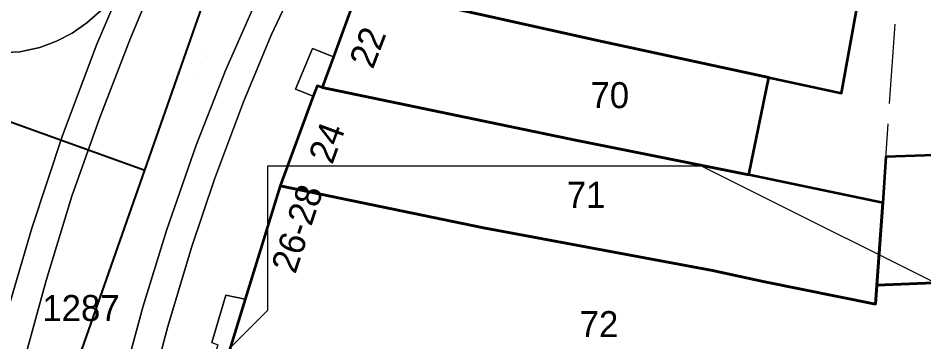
# Model space of a CAD drawing. Header units: metres. Extents: x 0 to 105485, y 0 to 425721.
# Drawn here: x 104748.85 to 104780.21, y 425196.4 to 425207.61 of the extents above; entities that cross this region are included whole.
import ezdxf
from ezdxf.enums import TextEntityAlignment as Align

# ---------------------------------------------------------------- set-up
doc = ezdxf.new("R2010")
doc.units = ezdxf.units.M
doc.header["$MEASUREMENT"] = 0
doc.linetypes.add('KG-PERCEEL-SO', pattern=[19, 5.5, -4, 5.5, -4])
for name, color, linetype, lineweight in [('B-XX-IE-MEUBILAIR-G', 7, 'Continuous', 18), ('B-XX-KG-GRENS_PERCEEL-G', 150, 'KG-PERCEEL-SO', 18), ('B-XX-KG-GRENS_PERCEEL-T', 150, 'KG-PERCEEL-SO', 18), ('B-XX-OG-BEBOUWING-G', 7, 'Continuous', 35), ('B-XX-OG-BEBOUWING_HUISNUMMER-T', 7, 'Continuous', 18), ('B-XX-OG-GRENS-G', 7, 'Continuous', 18), ('B-XX-OG-TERREIN_ERF-G', 7, 'Continuous', 18), ('B-XX-VH-GESLOTENVERHARDING_BETON-G', 10, 'Continuous', 18), ('B-XX-VH-OPENVERHARDING-G', 90, 'Continuous', 18)]:
    doc.layers.add(name, color=color, linetype=linetype, lineweight=lineweight)
doc.layers.add('GIS-WEGVAKKEN', color=2, linetype='Continuous')

msp = doc.modelspace()

# ---------------------------------------------------------------- linework, layer by layer
at = {"layer": 'B-XX-IE-MEUBILAIR-G', "color": 0, "true_color": 0x604a38}
for points in [[(104755.358, 425206.443, 3.27), (104755.358, 425206.443, 4.77)], [(104755.178, 425206.046, 3.268), (104755.178, 425206.046, 4.768)], [(104754.913, 425205.535, 3.267), (104754.913, 425205.535, 4.767)], [(104753.405, 425197.504, 3.243), (104753.405, 425197.504, 4.743)]]:
    msp.add_polyline3d(points, dxfattribs=at)
at = {"layer": 'B-XX-KG-GRENS_PERCEEL-G', "ltscale": 0.5, "flags": 128}
for points in [[(104759.379, 425205.207), (104760.651, 425208.684)], [(104760.651, 425208.684), (104769.073, 425206.804), (104779.02, 425204.654)], [(104779.02, 425204.654), (104779.237, 425207.77)], [(104757.921, 425201.808), (104757.945, 425201.887), (104759.201, 425205.269), (104759.379, 425205.207)], [(104759.379, 425205.207), (104768.145, 425203.389), (104774.86, 425202.039), (104776.613, 425201.663), (104778.781, 425201.212)], [(104778.781, 425201.212), (104779.02, 425204.654)], [(104756.159, 425196.115), (104757.921, 425201.808)], [(104757.921, 425201.808), (104764.957, 425200.355), (104772.891, 425198.873), (104774.644, 425198.498), (104778.537, 425197.713), (104778.582, 425198.366)], [(104778.582, 425198.366), (104778.781, 425201.212)], [(104778.582, 425198.366), (104780.546, 425198.448), (104782.042, 425194.043)]]:
    msp.add_lwpolyline(points, dxfattribs=at)
at = {"layer": 'B-XX-OG-BEBOUWING-G', "ltscale": 0.5}
for points in [[(104774.93, 425208.767), (104762.111, 425212.035), (104761.614, 425210.895), (104761.054, 425209.607), (104760.652, 425208.684), (104769.073, 425206.804), (104774.839, 425205.557), (104777.354, 425205.014), (104777.905, 425208.07)], [(104774.839, 425205.557), (104769.073, 425206.804), (104760.652, 425208.684), (104759.767, 425206.266), (104759.379, 425205.207), (104768.145, 425203.389), (104774.142, 425202.183)], [(104774.142, 425202.183), (104768.145, 425203.389), (104759.379, 425205.207), (104759.201, 425205.269), (104759.067, 425204.907), (104757.921, 425201.808), (104764.957, 425200.355), (104772.891, 425198.873), (104774.644, 425198.498), (104778.537, 425197.713), (104778.582, 425198.366), (104778.781, 425201.212)], [(104778.781, 425201.212), (104778.582, 425198.366), (104780.546, 425198.448), (104781.761, 425198.499), (104781.595, 425202.902), (104778.892, 425202.812)], [(104780.546, 425198.448), (104778.582, 425198.366), (104778.537, 425197.713), (104774.644, 425198.498), (104772.891, 425198.873), (104764.957, 425200.355), (104757.921, 425201.808), (104756.71, 425197.877), (104756.167, 425196.114), (104764.693, 425195.088), (104775.695, 425193.573), (104782.545, 425192.548), (104782.042, 425194.043)]]:
    msp.add_lwpolyline(points, close=True, dxfattribs=at)
at = {"layer": 'B-XX-OG-GRENS-G'}
msp.add_polyline3d([(104757.5, 425202.5, 3.426), (104772.5, 425202.5, 3.214), (104782.5, 425197.5, 2.171), (104777.5, 425187.5, 2.956), (104772.5, 425187.5, 2.951), (104767.5, 425187.5, 2.899), (104767.5, 425182.5, 3.076), (104752.5, 425182.5, 3.451), (104752.5, 425187.5, 3.41), (104752.5, 425192.5, 3.324), (104757.5, 425197.5, 3.441)], close=True, dxfattribs=at)
at = {"layer": 'B-XX-OG-TERREIN_ERF-G', "ltscale": 0.5}
msp.add_lwpolyline([(104780.895, 425218.234), (104777.569, 425219.162), (104776.388, 425214.35), (104774.93, 425208.767), (104777.905, 425208.07), (104777.354, 425205.014), (104774.839, 425205.557), (104774.142, 425202.183), (104778.781, 425201.212), (104778.892, 425202.812), (104781.595, 425202.902)], dxfattribs=at)
at = {"layer": 'B-XX-VH-GESLOTENVERHARDING_BETON-G', "ltscale": 0.5}
for points in [[(104759.767, 425206.266), (104759.039, 425206.552), (104758.454, 425205.152), (104759.067, 425204.907), (104759.201, 425205.269), (104759.379, 425205.207)], [(104756.71, 425197.877), (104756.044, 425198.016), (104755.557, 425196.384), (104755.763, 425196.306), (104754.08, 425190.948), (104753.867, 425191.003), (104753.457, 425188.604), (104754.155, 425188.491), (104754.538, 425190.828), (104756.167, 425196.114)]]:
    msp.add_lwpolyline(points, close=True, dxfattribs=at)
at = {"layer": 'B-XX-VH-OPENVERHARDING-G', "ltscale": 0.5}
for points in [[(104747.479, 425166.38), (104749.862, 425182.103), (104750.376, 425185.265), (104750.815, 425187.718), (104751.311, 425190.16), (104751.767, 425192.185), (104752.365, 425194.604), (104752.632, 425195.596), (104753.174, 425197.607), (104753.987, 425200.261), (104755.018, 425203.209), (104756.037, 425205.791), (104757.076, 425208.174), (104758.446, 425211.118), (104759.861, 425214.158), (104766.113, 425227.591), (104773.928, 425244.249)], [(104773.928, 425244.249), (104766.113, 425227.591), (104759.861, 425214.158), (104758.446, 425211.118), (104757.076, 425208.174), (104756.037, 425205.791), (104755.018, 425203.209), (104753.987, 425200.261), (104753.174, 425197.607), (104752.632, 425195.596), (104752.365, 425194.604), (104751.767, 425192.185), (104751.311, 425190.16), (104750.815, 425187.718), (104750.376, 425185.265), (104749.862, 425182.103), (104747.479, 425166.38)], [(104766.304, 425237.828), (104759.414, 425223.555), (104755.371, 425215.179), (104753.954, 425212.198), (104752.722, 425209.378), (104751.576, 425206.704), (104750.391, 425203.542), (104749.328, 425200.336), (104748.547, 425197.659), (104747.633, 425194.142), (104746.957, 425191.258), (104746.439, 425188.773), (104745.906, 425185.859), (104745.575, 425183.68), (104743.459, 425169.761)], [(104748.131, 425206.405), (104748.916, 425206.444), (104749.604, 425206.594), (104750.182, 425206.806), (104750.729, 425207.089), (104751.235, 425207.439), (104751.693, 425207.851), (104752.095, 425208.317), (104752.434, 425208.831), (104752.722, 425209.378), (104753.954, 425212.198), (104755.371, 425215.179), (104759.414, 425223.555), (104766.304, 425237.828)], [(104767.203, 425237.395), (104760.27, 425223.114), (104754.873, 425211.842), (104753.553, 425208.851), (104752.747, 425206.914), (104751.687, 425204.174), (104750.713, 425201.445), (104749.828, 425198.529), (104749.019, 425195.591), (104748.285, 425192.634), (104747.622, 425189.629), (104746.918, 425185.854), (104744.399, 425169.515)], [(104744.399, 425169.515), (104746.918, 425185.854), (104747.622, 425189.629), (104748.285, 425192.634), (104749.019, 425195.591), (104749.828, 425198.529), (104750.713, 425201.445), (104751.687, 425204.174), (104752.747, 425206.914), (104753.553, 425208.851), (104754.873, 425211.842), (104760.27, 425223.114), (104767.203, 425237.395)], [(104748.888, 425168.978), (104750.989, 425182.889), (104751.368, 425185.196), (104751.895, 425188.056), (104752.497, 425190.9), (104753.176, 425193.727), (104754.033, 425196.933), (104754.856, 425199.667), (104755.655, 425202.033), (104756.66, 425204.706), (104757.617, 425207.013), (104758.115, 425208.086), (104764.419, 425221.668), (104770.707, 425235.217)], [(104770.707, 425235.217), (104764.419, 425221.668), (104758.115, 425208.086), (104757.617, 425207.013), (104756.66, 425204.706), (104755.655, 425202.033), (104754.856, 425199.667), (104754.033, 425196.933), (104753.176, 425193.727), (104752.497, 425190.9), (104751.895, 425188.056), (104751.368, 425185.196), (104750.989, 425182.889), (104748.888, 425168.978)], [(104748.547, 425197.659), (104749.328, 425200.336), (104750.391, 425203.542), (104751.576, 425206.704), (104752.722, 425209.378), (104752.434, 425208.831), (104752.095, 425208.317), (104751.693, 425207.851), (104751.235, 425207.439), (104750.729, 425207.089), (104750.182, 425206.806), (104749.604, 425206.594), (104748.916, 425206.444), (104748.131, 425206.405)], [(104755.557, 425196.384), (104756.044, 425198.016), (104756.71, 425197.877), (104757.921, 425201.808), (104759.067, 425204.907), (104758.454, 425205.152), (104759.039, 425206.552), (104759.767, 425206.266), (104760.652, 425208.684)]]:
    msp.add_lwpolyline(points, dxfattribs=at)
at = {"layer": 'GIS-WEGVAKKEN'}
for points in [[(104753.235, 425202.346), (104755.7, 425209.37), (104756.73, 425211.64), (104778.25, 425256.99), (104779.28, 425258.56), (104781.42, 425260.63), (104790.64, 425267.237)], [(104706.318, 425219.066), (104713.07, 425216.35), (104720.42, 425214.63), (104729.73, 425210.81), (104739.84, 425207.26), (104744.28, 425205.56), (104753.235, 425202.346)], [(104743.228, 425150), (104743.3, 425150.42), (104748.29, 425183.31), (104749.12, 425188.17), (104750.76, 425195.28), (104753.235, 425202.346)]]:
    msp.add_lwpolyline(points, dxfattribs=at)

# ---------------------------------------------------------------- texts
at = {"layer": 'B-XX-KG-GRENS_PERCEEL-T'}
for s, p in [('70', (104769.334, 425204.942)), ('71', (104768.516, 425201.493)), ('1287', (104751.029, 425197.576)), ('72', (104768.96, 425197.019))]:
    msp.add_text(s, height=0.9, dxfattribs=at).set_placement(p, align=Align.MIDDLE_CENTER)
at = {"layer": 'B-XX-OG-BEBOUWING_HUISNUMMER-T'}
for s, rotation, p in [('22', 69, (104760.952, 425206.598)), ('24', 69.8, (104759.536, 425203.298)), ('26-28', 71.5, (104758.509, 425200.328))]:
    msp.add_text(s, height=0.9, rotation=rotation, dxfattribs=at).set_placement(p, align=Align.MIDDLE_CENTER)

doc.saveas('drawing.dxf')
